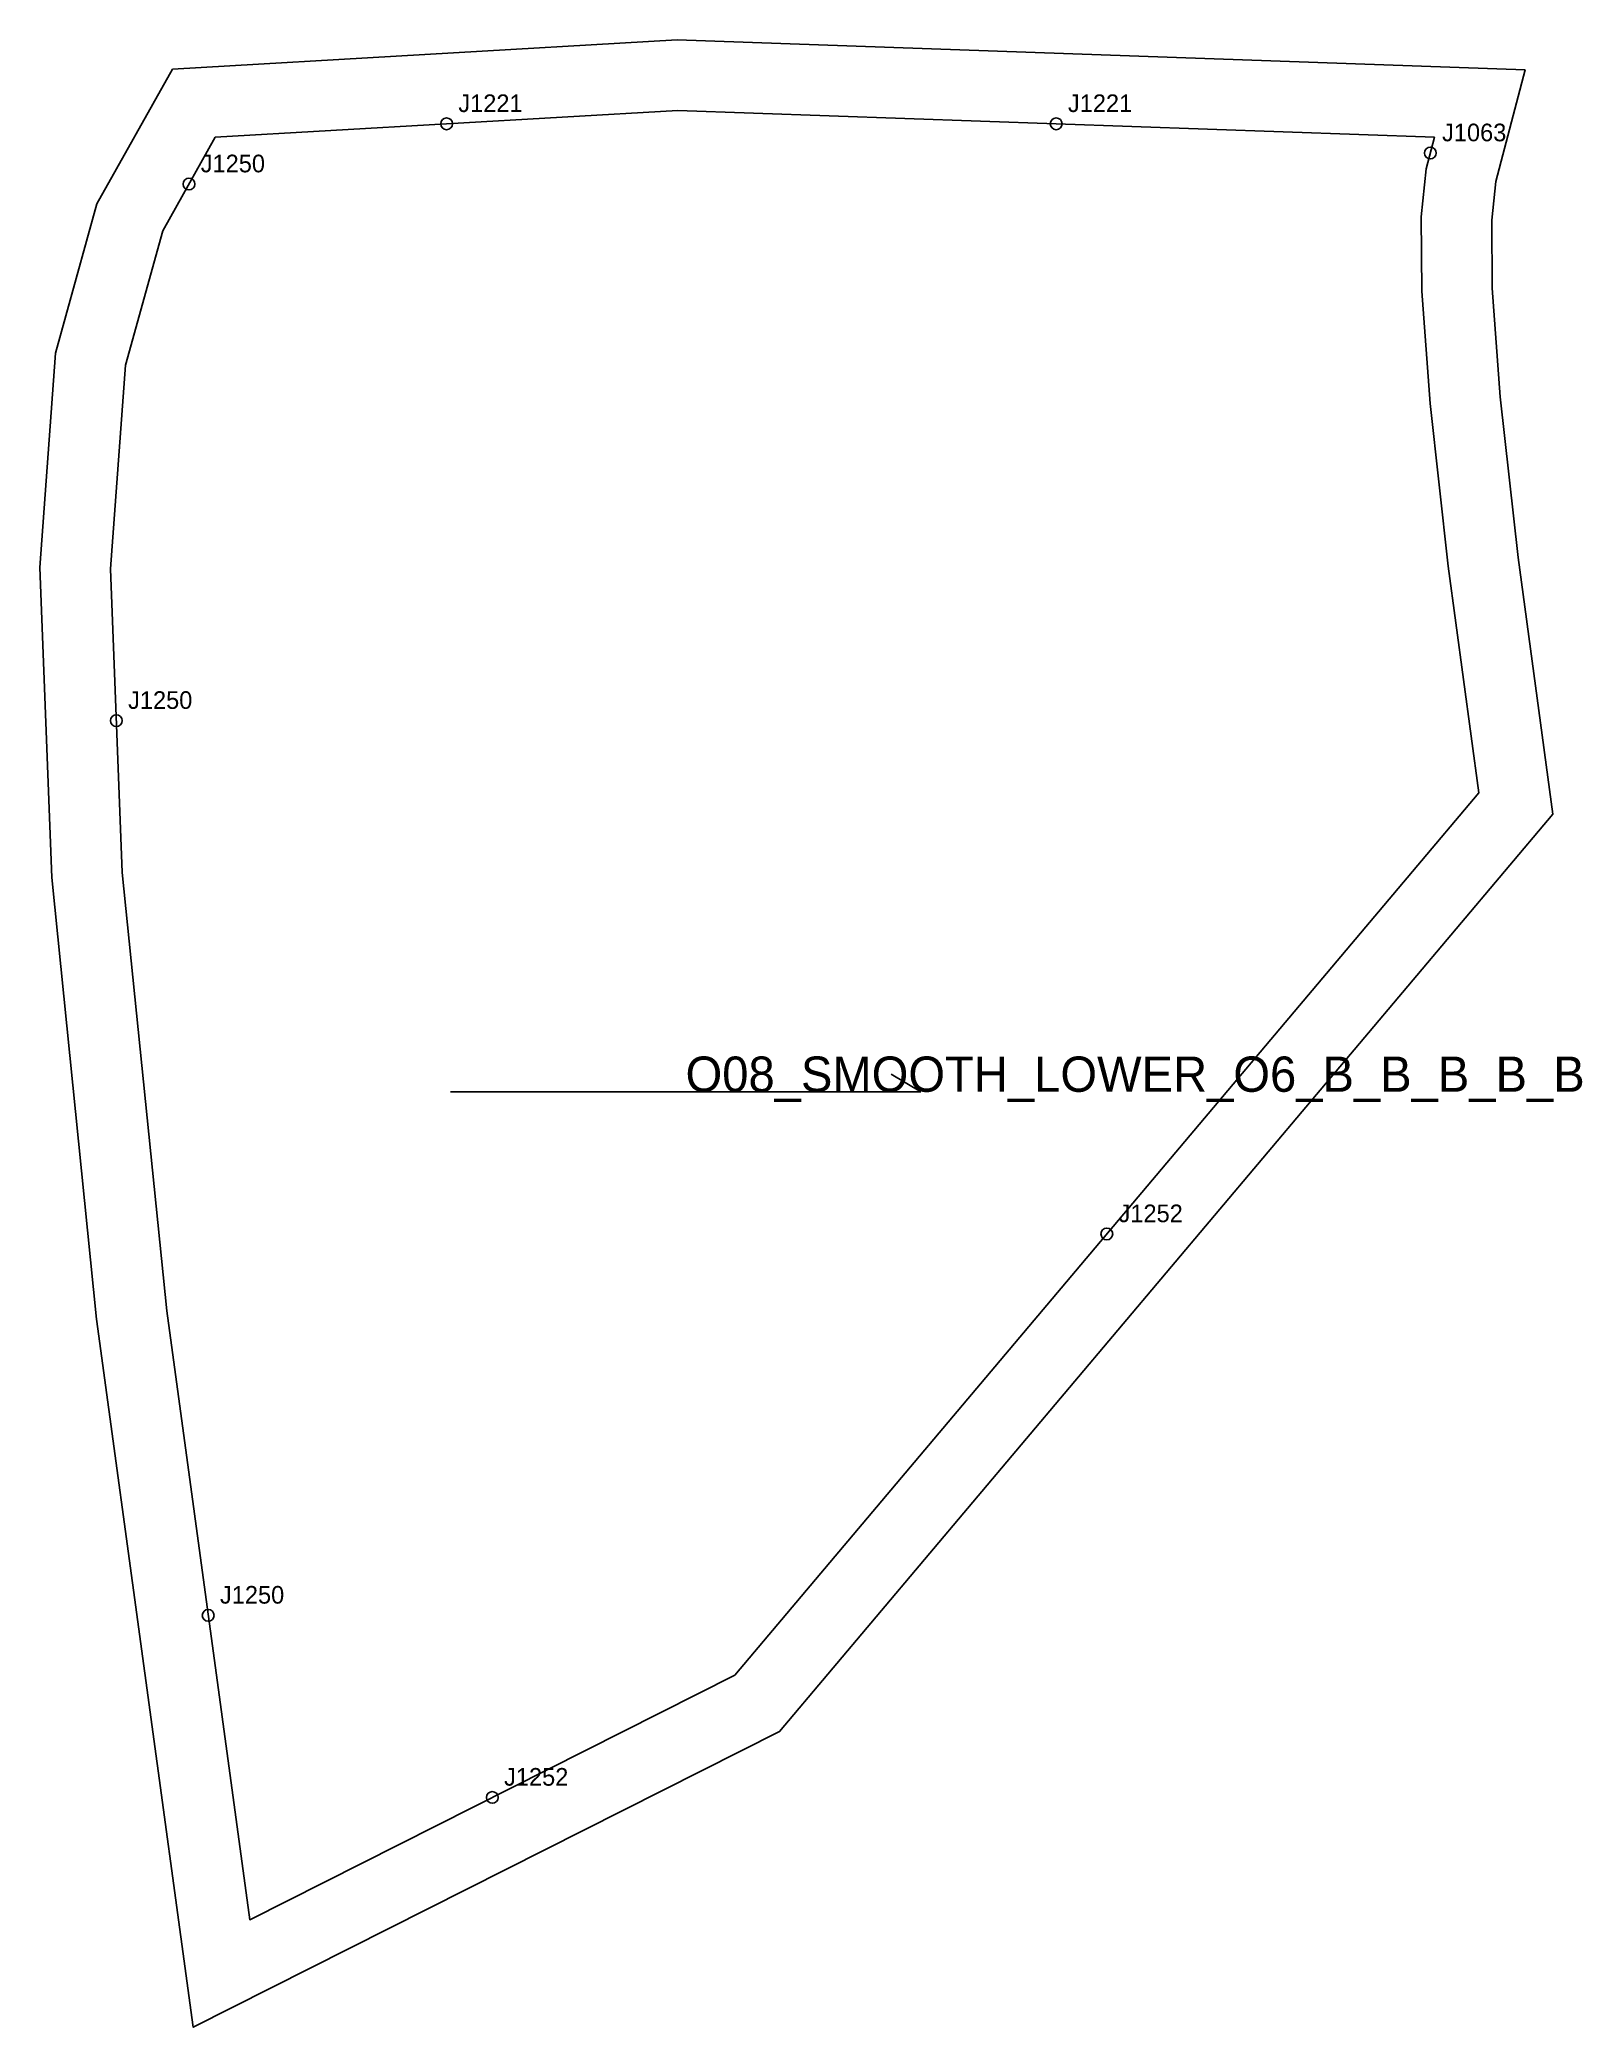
# Model space of a CAD drawing. Header units: millimetres. Extents: x -30 to 233, y -322 to 17.
import ezdxf

# ---------------------------------------------------------------- set-up
doc = ezdxf.new("R2010")
doc.units = ezdxf.units.MM
for name, color, linetype in [('CUT', 1, 'Continuous'), ('GRAIN', 3, 'Continuous'), ('LABEL', 7, 'Continuous'), ('NOTCH', 2, 'Continuous'), ('SEW', 5, 'Continuous')]:
    doc.layers.add(name, color=color, linetype=linetype)

msp = doc.modelspace()

# ---------------------------------------------------------------- linework, layer by layer
at = {"layer": 'CUT'}
msp.add_lwpolyline([(-7.25, 11.6), (78.56, 16.58), (222.81, 11.46), (217.82, -7.55), (217.13, -14.11), (217.23, -25.69), (218.59, -44.19), (221.61, -71.52), (227.54, -115.17), (95.99, -271.23), (-3.75, -321.53), (-20.18, -201.09), (-27.8, -125.94), (-29.86, -73.2), (-27.17, -36.71), (-20.12, -11.34), (-7.25, 11.6)], close=True, dxfattribs=at)
at = {"layer": 'GRAIN'}
for p, q in [((120, -162.39), (115, -159.39)), ((40, -162.39), (120, -162.39))]:
    msp.add_line(p, q, dxfattribs=at)
at = {"layer": 'NOTCH'}
for centre in [(39.35, 2.28), (143.05, 2.28), (206.69, -2.69), (-4.47, -7.97), (-16.83, -99.25), (151.66, -186.57), (-1.2, -251.46), (47.13, -282.43)]:
    msp.add_circle(centre, 1, dxfattribs=at)
at = {"layer": 'SEW'}
msp.add_lwpolyline([(0, 0), (78.69, 4.57), (207.4, 0), (205.99, -5.38), (205.12, -13.52), (205.23, -26.18), (206.64, -45.29), (209.7, -72.98), (214.93, -111.51), (88.4, -261.62), (5.86, -303.24), (-8.26, -199.67), (-15.82, -125.1), (-17.84, -73.4), (-15.29, -38.77), (-8.94, -15.95)], close=True, dxfattribs=at)

# ---------------------------------------------------------------- texts
at = {"layer": 'LABEL'}
for s, height, p in [('J1221', 3, (41.35, 4.28)), ('J1221', 3, (145.05, 4.28)), ('J1063', 3, (208.69, -0.69)), ('J1250', 3, (-2.47, -5.97)), ('J1250', 3, (-14.83, -97.25)), ('O08_SMOOTH_LOWER_O6_B_B_B_B_B', 6, (80, -162.39)), ('J1252', 3, (153.66, -184.57)), ('J1250', 3, (0.8, -249.46)), ('J1252', 3, (49.13, -280.43))]:
    msp.add_text(s, height=height, dxfattribs=at).set_placement(p)

doc.saveas('drawing.dxf')
